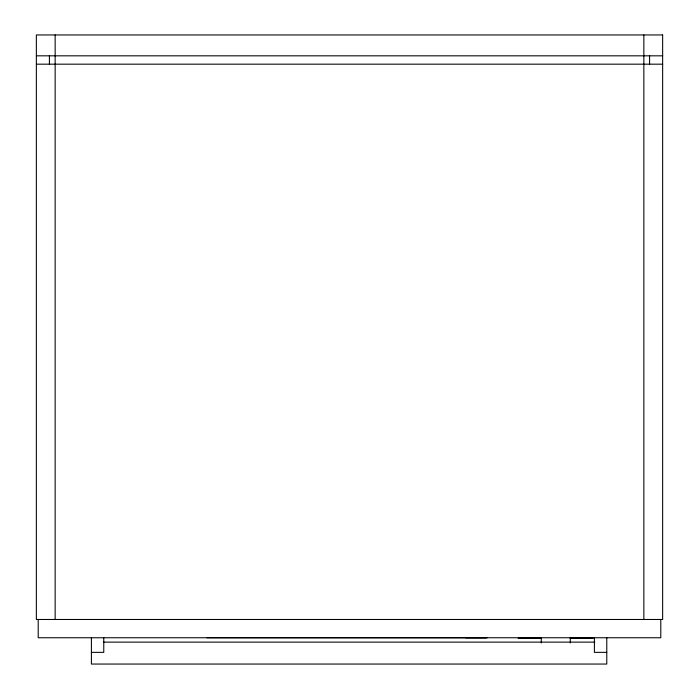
<?xml version="1.0" encoding="UTF-8"?>
<svg xmlns="http://www.w3.org/2000/svg" width="699" height="699" viewBox="0 0 699 699"><rect width="100%" height="100%" fill="white"/><g stroke="black" fill="none" stroke-linecap="round" stroke-linejoin="round"><path stroke-width="1.05" d="M536.325 638.388L536.369 637.75M586.321 638.388L586.365 637.75M36.357 55.824L662.643 55.824M36.357 64.177L662.643 64.177M518.151 638.248L541.201 638.248M570.148 638.248L593.198 638.248M103.408 642.128L594.762 642.128M91.403 652.359L103.767 652.359L103.767 637.75M606.776 652.359L594.403 652.359L594.403 637.75M574.989 638.248L574.989 637.75L575.032 638.388M660.791 619.48L660.791 637.75L38.209 637.75L38.209 619.48M649.589 55.509L649.589 64.177M643.849 34.95L643.849 619.48M606.776 637.75L606.776 664.05L91.403 664.05L91.403 637.75M570.305 637.75L570.305 642.966M541.288 637.75L541.288 642.966M487.212 637.75L206.843 637.75M486.382 637.75L465.77 637.75M55.151 34.95L55.151 619.48M49.411 55.509L49.411 64.177M662.643 34.95L36.357 34.95L36.357 619.48L662.643 619.48L662.643 34.95"/></g></svg>
